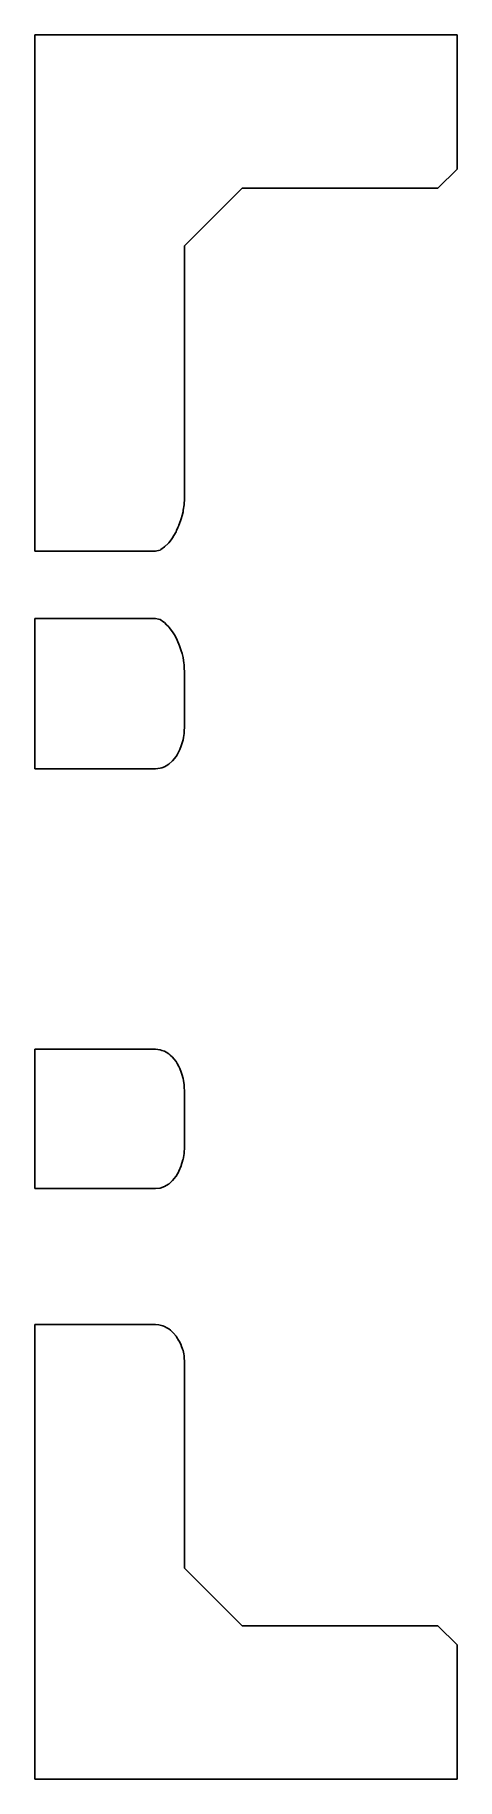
# Model space of a CAD drawing. Header units: metres. Extents: x 0 to 47.5, y 0 to 45.5.
# Drawn here: x 36.5 to 47.5, y 0 to 45.5 of the extents above.
import ezdxf

# ---------------------------------------------------------------- set-up
doc = ezdxf.new("R2010")
doc.units = ezdxf.units.M

msp = doc.modelspace()

# ---------------------------------------------------------------- linework, layer by layer
for p, q in [((47.5, 45.5), (36.5, 45.5)), ((36.5, 45.5), (36.5, 32.0336)), ((47.5, 42), (47.5, 45.5)), ((47, 41.5), (47.5, 42)), ((40.3959, 40), (41.8959, 41.5)), ((41.8959, 41.5), (47, 41.5)), ((40.3959, 33.407), (40.3959, 40)), ((40.3658, 33.1001), (40.3867, 33.2429)), ((40.3867, 33.2429), (40.3869, 33.2478)), ((40.3869, 33.2478), (40.3878, 33.2663)), ((40.3878, 33.2663), (40.3944, 33.3807)), ((40.3944, 33.3807), (40.3959, 33.407)), ((40.2527, 32.7122), (40.2947, 32.8248)), ((40.2947, 32.8248), (40.3142, 32.8768)), ((40.3142, 32.8768), (40.3348, 32.9587)), ((40.3348, 32.9587), (40.3592, 33.0552)), ((40.3592, 33.0552), (40.3658, 33.1001)), ((39.9864, 32.2467), (40.049, 32.3283)), ((40.049, 32.3283), (40.0868, 32.3775)), ((40.0868, 32.3775), (40.122, 32.4415)), ((40.122, 32.4415), (40.1762, 32.54)), ((40.1762, 32.54), (40.1877, 32.5686)), ((40.1877, 32.5686), (40.2208, 32.651)), ((40.2208, 32.651), (40.2458, 32.699)), ((40.2458, 32.699), (40.2527, 32.7122)), ((36.5, 32.0336), (39.6459, 32.0336)), ((39.6459, 32.0336), (39.6756, 32.0409)), ((39.6756, 32.0409), (39.7632, 32.0626)), ((39.7632, 32.0626), (39.7827, 32.0773)), ((39.7827, 32.0773), (39.8777, 32.1491)), ((39.8777, 32.1491), (39.8787, 32.1504)), ((39.8787, 32.1504), (39.8819, 32.1546)), ((39.8819, 32.1546), (39.9682, 32.2306)), ((39.9682, 32.2306), (39.9864, 32.2467)), ((39.6459, 30.2792), (36.5, 30.2792)), ((36.5, 30.2792), (36.5, 26.3545)), ((39.7234, 30.2609), (39.6459, 30.2792)), ((39.7632, 30.2515), (39.7234, 30.2609)), ((39.8586, 30.1829), (39.7632, 30.2515)), ((39.8777, 30.1692), (39.8586, 30.1829)), ((39.9273, 30.1076), (39.8777, 30.1692)), ((39.9864, 30.0571), (39.9273, 30.1076)), ((40.0009, 30.0389), (39.9864, 30.0571)), ((40.0868, 29.9303), (40.0009, 30.0389)), ((40.1344, 29.8465), (40.0868, 29.9303)), ((40.1762, 29.7727), (40.1344, 29.8465)), ((40.247, 29.602), (40.1762, 29.7727)), ((40.2527, 29.5913), (40.247, 29.602)), ((40.2543, 29.5871), (40.2527, 29.5913)), ((40.3142, 29.4302), (40.2543, 29.5871)), ((40.3325, 29.3592), (40.3142, 29.4302)), ((40.3592, 29.2557), (40.3325, 29.3592)), ((40.381, 29.1096), (40.3592, 29.2557)), ((40.3867, 29.072), (40.381, 29.1096)), ((40.3917, 28.9701), (40.3867, 29.072)), ((40.3959, 28.8923), (40.3917, 28.9701)), ((40.3959, 28.8913), (40.3959, 28.8923)), ((40.3959, 27.4519), (40.3959, 28.8913)), ((40.3867, 27.2802), (40.3898, 27.3376)), ((40.3898, 27.3376), (40.3959, 27.4519)), ((40.2527, 26.8069), (40.2743, 26.8585)), ((40.2743, 26.8585), (40.3142, 26.9537)), ((40.3142, 26.9537), (40.3298, 27.0088)), ((40.3298, 27.0088), (40.3592, 27.1128)), ((40.3592, 27.1128), (40.3686, 27.1698)), ((40.3686, 27.1698), (40.3867, 27.2802)), ((39.8055, 26.3829), (39.8777, 26.4082)), ((39.8777, 26.4082), (39.9176, 26.4324)), ((39.9176, 26.4324), (39.9864, 26.4741)), ((39.9864, 26.4741), (40.0868, 26.5641)), ((40.0868, 26.5641), (40.1762, 26.6759)), ((40.1762, 26.6759), (40.2035, 26.7226)), ((40.2035, 26.7226), (40.2527, 26.8069)), ((36.5, 26.3545), (39.6459, 26.3545)), ((39.6459, 26.3545), (39.7632, 26.368)), ((39.7632, 26.368), (39.8055, 26.3829)), ((39.6459, 19.0387), (36.5, 19.0387)), ((36.5, 19.0387), (36.5, 15.4045)), ((39.7632, 19.0252), (39.6459, 19.0387)), ((39.8046, 19.0106), (39.7632, 19.0252)), ((39.8777, 18.985), (39.8046, 19.0106)), ((39.9168, 18.9612), (39.8777, 18.985)), ((39.9864, 18.9191), (39.9168, 18.9612)), ((40.0223, 18.8869), (39.9864, 18.9191)), ((40.0868, 18.8291), (40.0223, 18.8869)), ((40.1184, 18.7895), (40.0868, 18.8291)), ((40.1762, 18.7173), (40.1184, 18.7895)), ((40.2029, 18.6715), (40.1762, 18.7173)), ((40.2527, 18.5863), (40.2029, 18.6715)), ((40.2739, 18.5357), (40.2527, 18.5863)), ((40.3142, 18.4395), (40.2739, 18.5357)), ((40.3294, 18.3856), (40.3142, 18.4395)), ((40.3592, 18.2804), (40.3294, 18.3856)), ((40.3684, 18.2246), (40.3592, 18.2804)), ((40.3867, 18.113), (40.3684, 18.2246)), ((40.3897, 18.0568), (40.3867, 18.113)), ((40.3959, 17.9413), (40.3897, 18.0568)), ((40.3959, 16.5019), (40.3959, 17.9413)), ((40.3867, 16.3302), (40.3951, 16.4867)), ((40.3951, 16.4867), (40.3959, 16.5019)), ((40.2527, 15.8569), (40.3109, 15.9959)), ((40.3109, 15.9959), (40.3142, 16.0037)), ((40.3142, 16.0037), (40.3563, 16.1526)), ((40.3563, 16.1526), (40.3592, 16.1628)), ((40.3592, 16.1628), (40.3846, 16.3175)), ((40.3846, 16.3175), (40.3867, 16.3302)), ((39.8777, 15.4582), (39.9844, 15.5229)), ((39.9844, 15.5229), (39.9864, 15.5241)), ((39.9864, 15.5241), (40.0843, 15.6119)), ((40.0843, 15.6119), (40.0868, 15.6141)), ((40.0868, 15.6141), (40.1733, 15.7223)), ((40.1733, 15.7223), (40.1762, 15.7259)), ((40.1762, 15.7259), (40.2494, 15.8513)), ((40.2494, 15.8513), (40.2527, 15.8569)), ((36.5, 15.4045), (39.6459, 15.4045)), ((39.6459, 15.4045), (39.7632, 15.418)), ((39.7632, 15.418), (39.8761, 15.4577)), ((39.8761, 15.4577), (39.8777, 15.4582)), ((39.6459, 11.8585), (36.5, 11.8585)), ((36.5, 11.8585), (36.5, 0)), ((39.7245, 11.8501), (39.6459, 11.8585)), ((39.7632, 11.8459), (39.7245, 11.8501)), ((39.8344, 11.8226), (39.7632, 11.8459)), ((39.8777, 11.8084), (39.8344, 11.8226)), ((39.9366, 11.7751), (39.8777, 11.8084)), ((39.9864, 11.7469), (39.9366, 11.7751)), ((40.0302, 11.7103), (39.9864, 11.7469)), ((40.0868, 11.663), (40.0302, 11.7103)), ((40.1148, 11.6303), (40.0868, 11.663)), ((40.1762, 11.5586), (40.1148, 11.6303)), ((40.1898, 11.5369), (40.1762, 11.5586)), ((40.2527, 11.4365), (40.1898, 11.5369)), ((40.2548, 11.4316), (40.2527, 11.4365)), ((40.2671, 11.4043), (40.2548, 11.4316)), ((40.3076, 11.3252), (40.2671, 11.4043)), ((40.3142, 11.3124), (40.3076, 11.3252)), ((40.3481, 11.2143), (40.3142, 11.3124)), ((40.3592, 11.1822), (40.3481, 11.2143)), ((40.3761, 11.0977), (40.3592, 11.1822)), ((40.3867, 11.0452), (40.3761, 11.0977)), ((40.3912, 10.9771), (40.3867, 11.0452)), ((40.3959, 10.9048), (40.3912, 10.9771)), ((40.3959, 5.5), (40.3959, 10.9048)), ((41.8959, 4), (40.3959, 5.5)), ((47, 4), (41.8959, 4)), ((47.5, 3.5), (47, 4)), ((47.5, 0), (47.5, 3.5)), ((36.5, 0), (47.5, 0))]:
    msp.add_line(p, q)

doc.saveas('drawing.dxf')
